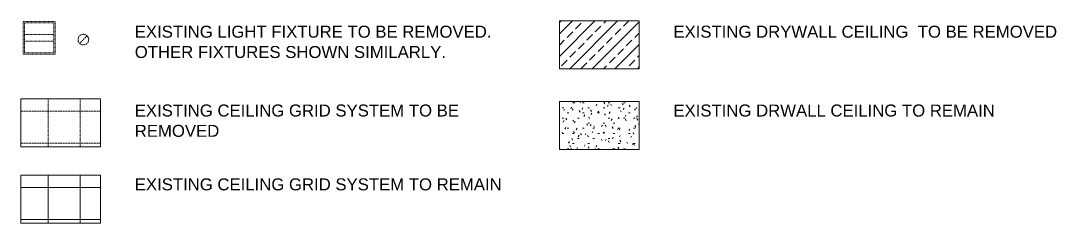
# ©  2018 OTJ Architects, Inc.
# Model space of a CAD drawing. Header units: inches. Extents: x 741 to 4565, y -315 to 887.
# Drawn here: x 741 to 1520, y -48 to 104 of the extents above; entities that cross this region are included whole.
import ezdxf

# ---------------------------------------------------------------- set-up
doc = ezdxf.new("R2010")
doc.units = ezdxf.units.IN
doc.header["$MEASUREMENT"] = 0
doc.linetypes.add('Dash 1_16_', pattern=[0.125, 0.0625, -0.0625])
doc.linetypes.add('Demolished 3_16_', pattern=[0.28125, 0.1875, -0.09375])
for name, color, linetype, lineweight in [('A-DETL', 90, 'Continuous', 9), ('A-DETL-DEMO', 6, 'Demolished 3_16_', 9), ('A-DETL-GENF', 92, 'Continuous', 9), ('A-DETL-THIN', 151, 'Continuous', 9), ('G-ANNO-TEXT', 231, 'Continuous', 9)]:
    doc.layers.add(name, color=color, linetype=linetype, lineweight=lineweight)
doc.styles.add('Swis721 Lt BT', font='swissl.ttf', dxfattribs={"height": 9})

msp = doc.modelspace()

# ---------------------------------------------------------------- hatches: boundary and pattern name
at = {"layer": 'A-DETL-GENF'}
h = msp.add_hatch(dxfattribs=at)
h.set_pattern_fill('FP_1', style=0, pattern_type=2)
h.set_pattern_definition([(45, (0, 0), (-8.48528, 8.48528), []), (45, (8.485, 0), (-8.48528, 8.48528), [6, -3])])
h.paths.add_polyline_path([(1206.07, 67.71), (1206.07, 103.71), (1146.07, 103.71), (1146.07, 67.71)], flags=0)
h = msp.add_hatch(dxfattribs=at)
h.set_pattern_fill('FP_3', style=0, pattern_type=2)
h.set_pattern_definition([(0, (0, 0), (15.36, 3.84), [1.267, -10.253, 1.267, -10.253, -61.44]), (0, (0, 0), (15.36, 3.84), [-23.04, 1.267, -21.773, 1.267, -10.253, -26.88]), (0, (0, 0), (15.36, 3.84), [-57.6, 1.267, -6.413, 1.267, -17.933]), (120, (5.76, 1.92), (-11.005538, 11.38215), [1.267, -10.253, 1.267, -10.253, -61.44]), (120, (5.76, 1.92), (-11.005538, 11.38215), [-23.04, 1.267, -21.773, 1.267, -10.253, -26.88]), (120, (5.76, 1.92), (-11.005538, 11.38215), [-57.6, 1.267, -6.413, 1.267, -17.933]), (240, (7.68, 9.6), (-4.354462, -15.22215), [1.267, -10.253, 1.267, -10.253, -61.44]), (240, (7.68, 9.6), (-4.354462, -15.22215), [-23.04, 1.267, -21.773, 1.267, -10.253, -26.88]), (240, (7.68, 9.6), (-4.354462, -15.22215), [-57.6, 1.267, -6.413, 1.267, -17.933])])
h.paths.add_polyline_path([(1206.07, 7.17), (1206.07, 43.17), (1146.07, 43.17), (1146.07, 7.17)], flags=0)
h = msp.add_hatch(dxfattribs=at)
h.set_pattern_fill('FP_2', style=0, pattern_type=2)
h.set_pattern_definition([(0, (-558.188, -69.41), (0, 24), []), (90, (-558.19, -69.41), (-48, 3e-15), [])])
h.paths.add_polyline_path([(801.05, -48.22), (801.05, -12.22), (741.05, -12.22), (741.05, -48.22)], flags=0)

# ---------------------------------------------------------------- linework, layer by layer
at = {"layer": 'A-DETL', "linetype": 'Dash 1_16_'}
for p, q in [((742.81, 103.18), (767.06, 103.18)), ((742.81, 78.68), (742.81, 103.18)), ((743.81, 102.18), (766.06, 102.18)), ((743.81, 79.68), (743.81, 102.18)), ((766.06, 102.18), (766.06, 79.68)), ((767.06, 103.18), (767.06, 78.68)), ((743.81, 93.43), (766.06, 93.43)), ((743.81, 88.43), (766.06, 88.43)), ((785.36, 86.75), (791.01, 92.41)), ((767.06, 78.68), (742.81, 78.68)), ((766.06, 79.68), (743.81, 79.68))]:
    msp.add_line(p, q, dxfattribs=at)
at = {"layer": 'A-DETL'}
msp.add_line((761.81, -12.22), (761.81, -48.22), dxfattribs=at)
at = {"layer": 'A-DETL', "linetype": 'Dash 1_16_'}
msp.add_circle((788.18, 89.58), 4, dxfattribs=at)
at = {"layer": 'A-DETL-DEMO'}
for p, q in [((761.81, 45.11), (761.81, 9.11)), ((785.81, 45.11), (785.81, 9.11)), ((741.05, 35.92), (801.05, 35.92)), ((741.05, 11.92), (801.05, 11.92))]:
    msp.add_line(p, q, dxfattribs=at)
at = {"layer": 'A-DETL-THIN'}
for p, q in [((1146.07, 103.71), (1206.07, 103.71)), ((1146.07, 67.71), (1146.07, 103.71)), ((1206.07, 103.71), (1206.07, 67.71)), ((1206.07, 67.71), (1146.07, 67.71)), ((741.05, 45.11), (801.05, 45.11)), ((741.05, 9.11), (741.05, 45.11)), ((801.05, 45.11), (801.05, 9.11)), ((1146.07, 43.17), (1206.07, 43.17)), ((1146.07, 7.17), (1146.07, 43.17)), ((1206.07, 43.17), (1206.07, 7.17)), ((801.05, 9.11), (741.05, 9.11)), ((1206.07, 7.17), (1146.07, 7.17)), ((801.05, -12.22), (741.05, -12.22)), ((741.05, -12.22), (741.05, -48.22)), ((801.05, -48.22), (801.05, -12.22)), ((741.05, -48.22), (801.05, -48.22))]:
    msp.add_line(p, q, dxfattribs=at)

# ---------------------------------------------------------------- texts
at = {"layer": 'G-ANNO-TEXT', "color": 7, "char_height": 9, "attachment_point": 1, "style": 'Swis721 Lt BT'}
for s, insert, width in [('EXISTING LIGHT FIXTURE TO BE REMOVED. ', (826.81, 100.01), 310.272), ('EXISTING DRYWALL CEILING  TO BE REMOVED', (1231.83, 100.01), 330.27), ('OTHER FIXTURES SHOWN SIMILARLY.', (826.81, 84.76), 266.943), ('EXISTING CEILING GRID SYSTEM TO BE ', (826.81, 40.87), 282.396), ('EXISTING DRWALL CEILING TO REMAIN', (1231.83, 40.87), 276.639), ('REMOVED', (826.81, 25.62), 73.023), ('EXISTING CEILING GRID SYSTEM TO REMAIN', (826.81, -14.54), 314.817)]:
    msp.add_mtext(s, dxfattribs=dict(at, insert=insert, width=width))

doc.saveas('drawing.dxf')
